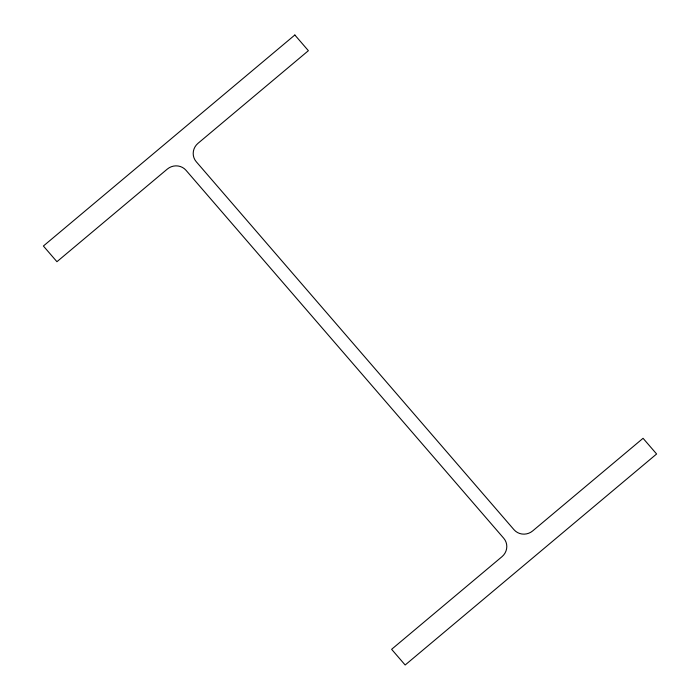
<?xml version="1.0" encoding="UTF-8"?>
<svg xmlns="http://www.w3.org/2000/svg" width="700" height="700" viewBox="0 0 700 700"><rect width="100%" height="100%" fill="white"/><g stroke="black" fill="none" stroke-linecap="round" stroke-linejoin="round"><path stroke-width="1.05" d="M294.84 35L43.391 246.015L56.936 261.704L167.317 169.076A13.379 12.941 -27.9 0 1 186.016 170.301L503.755 538.282A13.379 12.941 -27.9 0 1 501.996 556.675L391.615 649.311L405.16 665L656.609 453.985L643.064 438.296L532.683 530.924A13.379 12.941 -27.9 0 1 513.984 529.699L196.245 161.718A13.379 12.941 -27.9 0 1 198.004 143.325L308.385 50.689L294.84 35"/></g></svg>
